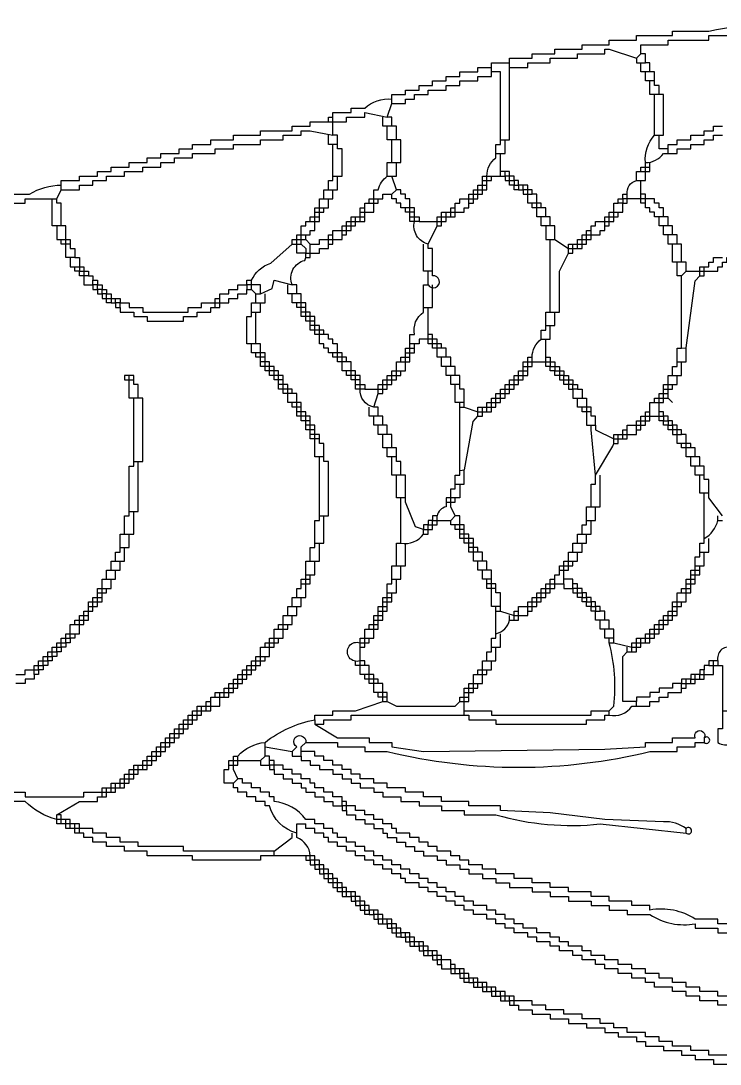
# Model space of a CAD drawing. Extents: x 21 to 958, y 17 to 450.
# Drawn here: x 204.1 to 358.5, y 180 to 410.3 of the extents above; entities that cross this region are included whole.
import ezdxf

# ---------------------------------------------------------------- set-up
doc = ezdxf.new("R2010")
doc.units = 0
doc.layers.get('0').update_dxf_attribs({"linetype": 'CONTINUOUS'})

msp = doc.modelspace()

# ---------------------------------------------------------------- linework, layer by layer
at = {"color": 254, "linetype": 'CONTINUOUS'}
for points in [[(202, 372), (206, 372, -0.140539), (213, 374), (213, 375), (217, 375), (217, 376), (221, 376), (221, 377), (224, 377), (224, 378), (228, 378), (228, 379), (232, 379), (232, 380), (235, 380), (235, 381), (239, 381), (239, 382), (242, 382), (242, 383), (246, 383), (246, 384), (251, 384), (251, 385), (257, 385), (257, 386), (264, 386), (264, 387), (268, 387), (268, 388), (272, 388), (272, 389), (273, 389), (273, 390), (277, 390), (277, 391), (280, 391, -0.204141), (286, 393), (286, 394), (289, 394), (289, 395), (292, 395), (292, 396), (295, 396), (295, 397), (298, 397), (298, 398), (301, 398), (301, 399), (305, 399), (305, 400), (308, 400), (308, 401), (312, 401), (312, 402), (317, 402), (317, 403), (322, 403), (322, 404), (328, 404), (328, 405), (334, 405), (334, 406), (340, 406), (340, 407), (348, 407), (348, 408), (356, 408, -0.069229), (384, 410)], [(279, 368), (280, 368), (282, 368), (282, 370), (282, 371), (282, 373), (283, 373, -0.165178), (285, 376), (285, 379), (286, 379), (288, 379), (288, 384), (287, 384), (287, 387), (286, 387), (286, 389), (285, 389), (286, 392), (286, 393)], [(269, 256), (269, 255), (274, 252), (281, 252), (281, 251), (286, 251), (286, 250), (293, 249), (333.05, 249.51), (342, 250), (342, 251), (348, 251), (348, 252), (353, 252, -1.618034), (355, 252), (355, 251)], [(258, 250), (264, 249), (264, 248), (266, 248), (266, 247), (268, 247), (268, 246), (270, 246), (270, 245), (273, 245), (273, 244), (275, 244), (275, 243), (277, 243), (277, 242), (279, 242), (279, 241), (282, 241), (282, 240), (284, 240), (284, 239), (288, 239), (288, 238), (292, 238), (292, 237), (297, 237), (297, 236), (302, 236), (302, 235), (309, 235, 0.095566), (332, 233), (351, 231, 2.414214), (351, 232)]]:
    msp.add_lwpolyline(points, format="xyb", dxfattribs=at)
at = {"color": 255, "linetype": 'CONTINUOUS'}
for points in [[(340, 402), (341, 403), (341, 405), (347, 405), (347, 406), (348, 406), (356, 406), (356, 407), (369, 407), (369, 403)], [(312, 400), (316, 400), (316, 401), (317, 401), (321, 401), (321, 402), (322, 402), (327, 402), (327, 403), (328, 403), (333, 403), (333, 404), (334, 404), (340, 402), (340, 401), (342, 401)], [(310, 384), (312, 384), (312, 400), (312, 401)], [(343, 399), (341, 399), (341, 401)], [(286, 392), (289, 392), (289, 393), (291, 393), (291, 394), (292, 394), (294, 394), (294, 395), (295, 395), (298, 395), (298, 396), (301, 396), (301, 397), (305, 397), (305, 398), (308, 398), (308, 399)], [(344, 397), (342, 397), (342, 399)], [(345, 394), (343, 394), (343, 396), (343, 397)], [(344, 385), (344, 394)], [(272, 388), (273, 388), (276, 388), (276, 389), (277, 389), (280, 389), (280, 390), (285, 389)], [(273, 376), (275, 376), (275, 382), (274, 382), (274, 383), (274, 385), (273, 385), (273, 388), (273, 389)], [(286, 387), (284, 387), (284, 389)], [(287, 384), (285, 384), (285, 387)], [(347, 382), (347, 383), (349, 383), (349, 384), (352, 384), (352, 385), (355, 385), (355, 386), (357, 386), (357, 387), (359, 387)], [(213, 373), (217, 373), (217, 374), (220, 374), (220, 375), (221, 375), (223, 375), (223, 376), (224, 376), (227, 376), (227, 377), (228, 377), (231, 377), (231, 378), (232, 378), (235, 378), (235, 379), (238, 379), (238, 380), (239, 380), (242, 380), (242, 381), (247, 381), (247, 382), (251, 382), (251, 383), (257, 383), (257, 384), (262, 384), (262, 385), (263, 385), (264, 385), (266, 385), (266, 386), (267, 386), (268, 386), (273, 385)], [(274, 383), (272, 383), (272, 385)], [(347, 381), (347, 382), (345, 382), (345, 385)], [(272, 373), (272, 375), (273, 375), (273, 376), (273, 382), (273, 383)], [(286, 379), (286, 384)], [(309, 381), (311, 381), (311, 383), (311, 384)], [(310, 376), (310, 377), (310, 380), (310, 381)], [(285, 376), (287, 376), (287, 379)], [(341, 377), (342, 377), (343, 377), (343, 378), (343, 379)], [(303, 370), (303, 371), (303, 372), (304, 372), (304, 373), (305, 373), (305, 374), (306, 374), (306, 375), (306, 376), (307, 376), (310, 376), (311, 376), (311, 375), (312, 375), (313, 375), (313, 374), (314, 374), (314, 373), (315, 373), (315, 372), (316, 372), (317, 372)], [(306, 375), (307, 375), (308, 375), (308, 376)], [(322, 362), (322, 365), (321, 365), (321, 367), (320, 367), (320, 369), (319, 369), (319, 370), (318, 370), (318, 372), (317, 372), (317, 373), (316, 373), (316, 374), (314, 374), (314, 375), (313, 375), (313, 376), (312, 376), (312, 377), (310, 377)], [(314, 373), (313, 373), (313, 374), (312, 374), (312, 375), (312, 376), (311, 376), (311, 377)], [(213, 365), (213, 370), (212, 370), (212, 371), (213, 373), (213, 374)], [(290, 367), (291, 367), (292, 367), (292, 366), (296, 366), (297, 366), (298, 366), (298, 367), (299, 367), (300, 367), (300, 368), (302, 368), (302, 369), (303, 369), (303, 370), (304, 370), (304, 371), (305, 371), (305, 372), (306, 372), (306, 373), (306, 374), (307, 374)], [(320, 367), (318, 367), (318, 369), (318, 370), (316, 370), (316, 372), (316, 373), (315, 373), (315, 374)], [(342, 370), (341, 370), (341, 371), (341, 372), (341, 375)], [(202, 370), (205, 370), (205, 371), (206, 371), (212, 371)], [(216, 358), (214, 358), (214, 360), (214, 361), (214, 362), (214, 365), (213, 365), (211, 365), (211, 370), (211, 371)], [(268, 361), (270, 361), (270, 362), (272, 362), (272, 363), (273, 363), (273, 364), (275, 364), (275, 365), (276, 365), (276, 366), (277, 366), (277, 367), (279, 367), (279, 368), (279, 369), (280, 369), (280, 370), (281, 370), (281, 371), (282, 371), (284, 371), (284, 372), (286, 372), (287, 373)], [(268, 366), (269, 366), (270, 366), (270, 367), (270, 368), (270, 369), (272, 369), (272, 371)], [(271, 371), (273, 371), (273, 373)], [(281, 370), (282, 370), (283, 370), (283, 371)], [(292, 366), (291, 366), (290, 366), (290, 367), (290, 368), (290, 369), (288, 369), (288, 370), (287, 370), (287, 371), (286, 371), (286, 372)], [(333, 365), (333, 366), (334, 366), (334, 367), (335, 367), (335, 368), (335, 370), (336, 370), (336, 371), (337, 371), (337, 372), (338, 372)], [(346, 367), (344, 367), (344, 368), (343, 368), (343, 369), (342, 369), (342, 370), (342, 371), (341, 371), (338, 371), (337, 371), (337, 370), (336, 370)], [(269, 368), (270, 368), (271, 368), (271, 369)], [(279, 366), (280, 366), (280, 367), (280, 368), (280, 369)], [(291, 368), (290, 368), (289, 368), (289, 369)], [(299, 367), (299, 368), (300, 368), (300, 369)], [(319, 369), (318, 369), (317, 369), (317, 370)], [(267, 358), (267, 359), (265, 359), (265, 361), (266, 361), (266, 362), (266, 363), (266, 365), (267, 365), (267, 366), (268, 366), (268, 367), (269, 367), (270, 367)], [(275, 363), (275, 364), (276, 364), (276, 365), (277, 365), (277, 366), (278, 366), (278, 367)], [(321, 365), (319, 365), (319, 367)], [(320, 365), (320, 362), (322, 362), (325, 360), (326, 360), (327, 360), (327, 361), (328, 361), (329, 361), (329, 362), (330, 362), (330, 363), (332, 363), (332, 364), (333, 364), (333, 365), (334, 365), (334, 366), (335, 366), (335, 367), (336, 367), (336, 368)], [(347, 365), (345, 365), (345, 367)], [(212, 365), (212, 362), (214, 362), (215, 362), (215, 361), (215, 360), (216, 360), (216, 358), (217, 358), (217, 356), (217, 355), (218, 355), (218, 354), (218, 352), (220, 352), (220, 351), (221, 351), (221, 350), (222, 350), (222, 349), (223, 349), (224, 349), (224, 348), (225, 348), (225, 347), (226, 347), (226, 346), (228, 346), (229, 346), (229, 345), (231, 345), (232, 345), (232, 344), (240, 344), (240, 345), (241, 345), (243, 345), (243, 346), (244, 346), (246, 346), (246, 347), (247, 347), (248, 347), (248, 348), (250, 348), (250, 349), (252, 349), (252, 350), (254, 350), (254, 351), (255, 351)], [(327, 360), (328, 360), (328, 361), (328, 362), (329, 362), (329, 363), (330, 363), (330, 364)], [(348, 363), (346, 363), (346, 365)], [(215, 361), (214, 361), (213, 361), (213, 362)], [(264, 361), (265, 361), (265, 362), (266, 362), (267, 362)], [(266, 361), (267, 360), (267, 359), (268, 359), (268, 360), (268, 361), (267, 362), (267, 363)], [(272, 361), (272, 362), (273, 362), (273, 363)], [(349, 361), (347, 361), (347, 363)], [(295, 355), (293, 355), (293, 360), (293, 361)], [(319, 340), (319, 342), (320, 342), (320, 343), (320, 346), (321, 346), (323, 346), (323, 355), (325, 359), (326, 359), (326, 360), (326, 361)], [(351, 355), (351, 357), (350, 357), (348, 357), (348, 361)], [(354, 354), (355, 354), (355, 355), (356, 355), (358, 355), (358, 356), (359, 356), (359, 357), (360, 357), (360, 358), (361, 358), (361, 359), (361, 360)], [(350, 338), (350, 354), (349, 354), (349, 357)], [(350, 354), (351, 355), (354, 355), (354, 356), (356, 356), (356, 357), (357, 357), (357, 358), (359, 358)], [(219, 354), (218, 354), (217, 354), (217, 355), (216, 355), (216, 356)], [(294, 352), (294, 354), (294, 355)], [(348, 332), (348, 334), (349, 334), (349, 335), (349, 338), (350, 338), (351.02, 338.13), (352.98, 352.87), (354, 354), (354, 355), (355, 355), (355, 356)], [(224, 348), (223, 348), (223, 349), (223, 350), (222, 350), (222, 351), (221, 351), (221, 352), (220, 352), (220, 353)], [(256, 348), (256, 350), (255, 351), (255, 352), (255, 353)], [(256, 350), (257, 350), (259.6, 351.2), (260, 353), (264, 352)], [(257, 350), (257, 352), (255, 352), (254, 352), (254, 351)], [(270, 301), (272, 301), (272, 313), (271, 313), (271, 314), (271, 317), (270, 317), (270, 318), (270, 319), (269, 319), (269, 320), (269, 321), (268, 321), (268, 322), (267, 322), (266, 322), (266, 323), (265, 323), (265, 324), (265, 325), (265, 326), (263, 326), (263, 328), (263, 329), (262, 329), (261, 329), (261, 330), (261, 331), (261, 332), (260, 332), (260, 333), (259, 333), (259, 334), (258, 334), (257, 334), (257, 335), (257, 336), (257, 337), (257, 339), (256, 339), (254, 339), (254, 345), (255, 345), (255, 346), (255, 348), (256, 348), (258, 348), (258, 350)], [(265, 350), (263, 350), (263, 352)], [(276, 335), (275, 335), (275, 336), (274, 336), (274, 337), (272, 337), (272, 338), (271, 338), (271, 339), (270, 339), (270, 341), (270, 342), (269, 342), (269, 343), (269, 344), (269, 345), (268, 345), (268, 346), (267, 346), (267, 347), (267, 348), (266, 348), (264, 348), (264, 350)], [(293, 347), (295, 347), (295, 352)], [(226, 347), (226, 348), (225, 348), (225, 349)], [(247, 347), (247, 348), (248, 348), (248, 349)], [(255, 346), (257, 346), (257, 348)], [(267, 347), (266, 347), (265, 347), (265, 348)], [(256, 339), (256, 345), (256, 346)], [(269, 344), (268, 344), (267, 344), (267, 345), (267, 346), (266, 346)], [(298, 336), (296, 336), (296, 338), (295, 338), (295, 339), (294, 339), (294, 340), (294, 341), (294, 346), (294, 347)], [(320, 343), (322, 343), (322, 346)], [(271, 341), (271, 342), (270, 342), (270, 343), (269, 343), (268, 343)], [(302, 325), (302, 326), (302, 329), (301, 329), (301, 330), (301, 332), (300, 332), (300, 334), (299, 334), (299, 336), (298, 336), (298, 338), (297, 338), (297, 339), (296, 339), (296, 340), (295, 340), (295, 341), (294, 341)], [(271, 314), (269, 314), (269, 317), (269, 318), (268, 318), (268, 319), (268, 320), (267, 320), (267, 321), (267, 322), (267, 323), (266, 323), (266, 324), (266, 325), (266, 326), (265, 326), (265, 328), (264, 328), (264, 329), (263, 329), (263, 330), (262, 330), (262, 331), (262, 332), (261, 332), (261, 333), (260, 333), (260, 334), (259, 334), (259, 335), (258, 335), (258, 336), (258, 337), (257, 337), (255, 337), (255, 339)], [(289, 337), (290, 337), (291, 337), (291, 338), (291, 339)], [(297, 338), (296, 338), (296, 339), (295, 339), (295, 340), (294, 340), (292, 340), (292, 339), (290, 339)], [(327, 329), (326, 329), (326, 330), (325, 330), (324, 330), (324, 331), (324, 332), (323, 332), (322, 332), (322, 333), (321, 333), (321, 334), (320, 334), (320, 335), (320, 336), (320, 340)], [(258, 336), (257, 336), (256, 336), (256, 337)], [(280, 329), (279, 329), (278, 329), (278, 330), (278, 331), (278, 332), (277, 332), (277, 333), (275, 333), (275, 335), (274, 335), (274, 336), (273, 336), (273, 337)], [(278, 330), (279, 330), (280, 330), (280, 329), (283, 329), (284, 329), (284, 330), (285, 330), (285, 331), (286, 331), (286, 332), (287, 332), (287, 333), (287, 335), (288, 335), (288, 336), (289, 336), (289, 337), (289, 338), (290, 338), (291, 338)], [(349, 335), (351, 335), (351, 338)], [(262, 331), (261, 331), (260, 331), (260, 332), (259, 332), (259, 333), (258, 333), (258, 334), (258, 335), (257, 335)], [(288, 335), (289, 335), (289, 336), (290, 336)], [(299, 334), (297, 334), (297, 336)], [(300, 332), (298, 332), (298, 334)], [(305, 323), (305, 324), (305, 325), (307, 325), (307, 326), (308, 326), (308, 327), (309, 327), (309, 328), (310, 328), (310, 329), (311, 329), (311, 330), (312, 330), (312, 331), (313, 331), (313, 332), (314, 332), (314, 333), (315, 333), (315, 334), (315, 335), (316, 335), (317, 335), (320, 335), (321, 335), (321, 334), (322, 334), (322, 333), (323, 333), (323, 332), (323, 331), (324, 331), (325, 331), (325, 330), (325, 329), (326, 329), (326, 327), (328, 327)], [(315, 334), (316, 334), (317, 334), (317, 335), (317, 336)], [(320, 336), (321, 336), (321, 335), (322, 335), (322, 334), (323, 334), (323, 333), (324, 333), (324, 332), (325, 332), (325, 331), (326, 331), (326, 330), (327, 330), (327, 329), (328, 329), (328, 327), (329, 327), (329, 325), (329, 324), (329, 323), (329, 321), (331, 321), (331, 320), (335, 318), (336, 318), (337, 318), (338, 318), (338, 319), (340, 319), (340, 320), (341, 320), (341, 321), (342, 321), (342, 322), (342, 323), (343, 323), (343, 324)], [(353, 314), (351, 314), (351, 316), (351, 317), (349, 317), (349, 319), (349, 320), (348, 320), (347, 320), (347, 321), (346, 321), (346, 322), (345, 322), (345, 323), (345, 324), (345, 326), (345, 327), (345, 328), (346, 328), (346, 329), (346, 330), (347, 330), (347, 332), (348, 332), (350, 332), (350, 334), (350, 335)], [(229, 331), (229, 332), (227, 332), (227, 331), (228, 331), (229, 331)], [(230, 327), (228, 327), (228, 330), (228, 331), (228, 332)], [(279, 331), (278, 331), (277, 331), (277, 332), (276, 332), (276, 333)], [(283, 328), (284, 328), (284, 329), (285, 329), (285, 330), (286, 330), (286, 331), (287, 331), (287, 332), (288, 332), (288, 333)], [(301, 330), (299, 330), (299, 332)], [(301, 325), (302, 325), (305, 324), (306, 324), (307, 324), (308, 324), (308, 325), (309, 325), (309, 326), (310, 326), (310, 327), (311, 327), (311, 328), (312, 328), (312, 329), (313, 329), (313, 330), (314, 330), (314, 331), (315, 331), (315, 332), (315, 333), (316, 333)], [(344, 326), (345, 326), (346, 326), (346, 327), (346, 328), (347, 328), (347, 329), (347, 330), (349, 330), (349, 332)], [(264, 328), (263, 328), (262, 328), (262, 329), (262, 330), (261, 330)], [(302, 326), (300, 326), (300, 329), (300, 330)], [(346, 329), (347, 329), (348, 329), (348, 330)], [(227, 297), (227, 301), (228, 301), (228, 302), (228, 312), (229, 312), (229, 313), (229, 327)], [(331, 321), (331, 323), (330, 323), (330, 324), (330, 325), (329, 325), (327, 325), (327, 327)], [(340, 320), (340, 321), (340, 322), (341, 322), (341, 323), (342, 323), (342, 324), (343, 324), (343, 326), (344, 326), (344, 327), (345, 327), (346, 327), (347, 327)], [(266, 325), (265, 325), (264, 325), (264, 326)], [(283, 323), (281, 323), (281, 325)], [(310, 280), (310, 281), (308, 281), (308, 284), (308, 285), (308, 286), (308, 287), (308, 289), (307, 289), (307, 291), (306, 291), (306, 293), (305, 293), (304, 293), (303, 293), (303, 294), (303, 295), (303, 296), (302, 296), (301, 296), (301, 297), (301, 298), (301, 299), (301, 301), (300, 301), (299, 303), (299, 304), (299, 305), (299, 307), (300, 307), (300, 308), (300, 310), (301, 310), (301, 311), (301, 325), (301, 326)], [(301, 311), (302.03, 311.18), (303.97, 321.82), (305, 323), (306, 323), (306, 324), (306, 325)], [(330, 324), (329, 324), (328, 324), (328, 325)], [(268, 322), (268, 323), (267, 323), (267, 324), (266, 324), (265, 324)], [(284, 321), (282, 321), (282, 323)], [(335, 317), (335, 318), (335, 319), (337, 319), (337, 320), (338, 320), (338, 321), (340, 321), (341, 321), (341, 322), (342, 322), (343, 322), (343, 323), (345, 323), (346, 323), (346, 322), (347, 322), (347, 321), (348, 321), (348, 320), (348, 319), (349, 319), (350, 319)], [(359, 301), (356, 305), (356, 306), (356, 309), (355, 309), (355, 310), (355, 312), (354, 312), (354, 314), (353, 314), (353, 316), (352, 316), (352, 317), (351, 317), (351, 319), (350, 319), (350, 320), (349, 320), (349, 321), (348, 321), (348, 322), (347, 322), (347, 323), (346, 323), (346, 324), (345, 324)], [(269, 320), (268, 320), (268, 321), (267, 321)], [(285, 319), (283, 319), (283, 321)], [(330, 303), (330, 308), (331, 308), (331, 309), (331, 310), (330, 320), (330, 321)], [(270, 318), (269, 318), (269, 319), (268, 319)], [(331, 310), (334.8, 316.4), (335, 317), (336, 317), (336, 318), (336, 319)], [(337, 318), (337, 319), (338, 319), (338, 320)], [(287, 314), (285, 314), (285, 316)], [(352, 316), (351, 316), (350, 316), (350, 317)], [(268, 291), (268, 294), (269, 294), (269, 295), (269, 300), (270, 300), (270, 301), (270, 313), (270, 314)], [(288, 310), (286, 310), (286, 313), (286, 314)], [(354, 312), (352, 312), (352, 314)], [(228, 302), (230, 302), (230, 312), (230, 313)], [(300, 308), (302, 308), (302, 310), (302, 311)], [(355, 310), (353, 310), (353, 312)], [(289, 305), (287, 305), (287, 310)], [(328, 297), (328, 299), (329, 299), (329, 300), (329, 303), (330, 303), (332, 303), (332, 308), (332, 309), (332, 310)], [(356, 306), (354, 306), (354, 309), (354, 310)], [(287, 290), (287, 295), (288, 295), (288, 304), (288, 305)], [(298, 304), (299, 304), (300, 304), (300, 305)], [(339, 271), (339, 272), (339, 273), (340, 273), (340, 274), (342, 274), (342, 275), (343, 275), (343, 276), (344, 276), (344, 277), (345, 277), (345, 278), (346, 278), (346, 279), (347, 279), (347, 280), (348, 280), (348, 281), (348, 282), (349, 282), (351, 282), (351, 284), (352, 284), (352, 285), (352, 286), (353, 286), (353, 287), (353, 288), (353, 289), (353, 290), (353, 292), (354, 292), (354, 293), (354, 295), (355, 295), (355, 296), (355, 305), (355, 306)], [(225, 291), (225, 293), (226, 293), (226, 294), (226, 297), (227, 297), (229, 297), (229, 301), (229, 302)], [(329, 300), (331, 300), (331, 303)], [(269, 295), (271, 295), (271, 300), (271, 301)], [(306, 291), (304, 291), (304, 293), (304, 294), (304, 295), (304, 296), (303, 296), (303, 297), (302, 297), (302, 298), (302, 299), (301, 299), (299, 299), (299, 300)], [(324, 286), (324, 287), (324, 288), (324, 289), (324, 290), (325, 290), (325, 291), (325, 293), (326, 293), (326, 295), (327, 295), (327, 297), (328, 297), (330, 297), (330, 299), (330, 300)], [(358, 300), (359, 300)], [(302, 298), (301, 298), (300, 298), (300, 299)], [(226, 294), (228, 294), (228, 297)], [(249, 261), (249, 262), (250, 262), (250, 263), (251, 263), (251, 264), (252, 264), (252, 265), (253, 265), (253, 266), (254, 266), (254, 267), (255, 267), (255, 268), (256, 268), (256, 269), (257, 269), (257, 270), (259, 270), (259, 272), (259, 273), (260, 273), (260, 274), (262, 274), (262, 276), (262, 277), (262, 279), (263, 279), (263, 281), (264, 281), (264, 283), (265, 283), (267, 283), (267, 285), (267, 286), (267, 287), (267, 288), (267, 291), (268, 291), (270, 291), (270, 294), (270, 295)], [(281, 276), (282, 276), (283, 276), (283, 277), (283, 278), (284, 278), (284, 279), (284, 280), (285, 280), (285, 281), (285, 282), (285, 283), (285, 284), (285, 286), (286, 286), (286, 287), (286, 290), (287, 290), (289, 290), (289, 295)], [(304, 295), (303, 295), (302, 295), (302, 296), (302, 297), (301, 297)], [(326, 293), (328, 293), (328, 295)], [(327, 295), (329, 295), (329, 297)], [(354, 293), (356, 293), (356, 295), (356, 296)], [(219, 281), (220, 281), (220, 282), (221, 282), (222, 282), (222, 283), (222, 284), (222, 285), (222, 287), (223, 287), (223, 289), (224, 289), (224, 291), (225, 291), (227, 291), (227, 293), (227, 294)], [(305, 293), (305, 294), (304, 294), (303, 294)], [(313, 278), (313, 279), (313, 280), (314, 280), (314, 281), (316, 281), (316, 282), (317, 282), (317, 283), (318, 283), (318, 284), (319, 284), (319, 285), (320, 285), (320, 286), (321, 286), (321, 287), (322, 287), (322, 288), (323, 288), (323, 289), (323, 290), (324, 290), (324, 291), (325, 291), (327, 291), (327, 293)], [(353, 290), (355, 290), (355, 292), (355, 293)], [(224, 289), (226, 289), (226, 291)], [(267, 288), (269, 288), (269, 291)], [(307, 289), (305, 289), (305, 291)], [(323, 289), (324, 289), (325, 289), (325, 290), (326, 290), (326, 291)], [(223, 287), (225, 287), (225, 289)], [(266, 286), (267, 286), (268, 286), (268, 287), (268, 288)], [(286, 287), (288, 287), (288, 290)], [(308, 287), (306, 287), (306, 289)], [(342, 273), (342, 274), (343, 274), (343, 275), (344, 275), (344, 276), (345, 276), (345, 277), (346, 277), (346, 278), (347, 278), (347, 279), (348, 279), (349, 279), (349, 280), (349, 281), (349, 282), (349, 284), (350, 284), (350, 285), (351, 285), (351, 286), (351, 287), (352, 287), (352, 288), (352, 289), (353, 289), (354, 289)], [(352, 288), (353, 288), (354, 288), (354, 289), (354, 290)], [(207, 266), (207, 267), (208, 267), (208, 268), (209, 268), (209, 269), (210, 269), (210, 270), (211, 270), (211, 271), (212, 271), (212, 272), (213, 272), (213, 273), (214, 273), (214, 274), (215, 274), (215, 275), (217, 275), (217, 277), (217, 278), (218, 278), (219, 278), (219, 279), (219, 280), (219, 281), (219, 282), (220, 282), (220, 283), (221, 283), (221, 284), (221, 285), (222, 285), (224, 285), (224, 287)], [(265, 283), (265, 285), (266, 285), (266, 286), (266, 287), (267, 287), (268, 287)], [(285, 284), (287, 284), (287, 286), (287, 287)], [(310, 281), (310, 284), (309, 284), (309, 285), (308, 285), (307, 285), (307, 286), (307, 287)], [(309, 285), (309, 286), (308, 286), (307, 286)], [(312, 278), (313, 278), (314, 278), (314, 279), (316, 279), (316, 280), (317, 280), (317, 281), (318, 281), (318, 282), (319, 282), (319, 283), (320, 283), (320, 284), (321, 284), (321, 285), (321, 286), (322, 286), (322, 287)], [(316, 280), (316, 281), (317, 281), (317, 282), (318, 282), (318, 283), (319, 283), (319, 284), (320, 284), (320, 285), (321, 285), (322, 285), (322, 286), (324, 286), (324, 285), (326, 285), (326, 284), (327, 284), (328, 284), (328, 283), (329, 283), (329, 282), (330, 282), (330, 281), (331, 281), (331, 280), (332, 280)], [(335, 273), (335, 274), (335, 276), (334, 276), (334, 278), (333, 278), (333, 280), (332, 280), (332, 281), (331, 281), (331, 282), (330, 282), (330, 283), (329, 283), (329, 284), (328, 284), (328, 285), (327, 285), (327, 286), (326, 286), (326, 287), (324, 287)], [(333, 278), (331, 278), (331, 280), (330, 280), (330, 281), (329, 281), (329, 282), (328, 282), (328, 283), (327, 283), (327, 284), (327, 285), (326, 285), (326, 286)], [(351, 286), (352, 286), (352, 287), (353, 287)], [(221, 284), (222, 284), (223, 284), (223, 285)], [(284, 282), (285, 282), (286, 282), (286, 283), (286, 284)], [(350, 284), (351, 284), (351, 285), (352, 285)], [(203, 266), (205, 266), (205, 267), (207, 267), (207, 268), (208, 268), (208, 269), (209, 269), (209, 270), (210, 270), (210, 271), (211, 271), (211, 272), (212, 272), (212, 273), (213, 273), (213, 274), (214, 274), (214, 275), (215, 275), (215, 277), (216, 277), (216, 278), (217, 278), (217, 279), (218, 279), (218, 280), (219, 280), (220, 280), (220, 281), (221, 281), (221, 282), (221, 283), (222, 283)], [(263, 279), (265, 279), (265, 281)], [(264, 281), (266, 281), (266, 283)], [(284, 260), (284, 261), (284, 262), (282, 262), (282, 264), (282, 265), (281, 265), (281, 266), (281, 268), (280, 268), (280, 269), (279, 269), (279, 272), (279, 273), (280, 273), (280, 274), (282, 274), (282, 276), (282, 277), (282, 278), (282, 279), (283, 279), (283, 280), (283, 281), (284, 281), (284, 282), (284, 283), (285, 283), (286, 283)], [(283, 280), (284, 280), (284, 281), (285, 281)], [(307, 269), (307, 271), (308, 271), (308, 272), (308, 274), (309, 274), (309, 275), (309, 280), (309, 281)], [(348, 281), (349, 281), (350, 281), (350, 282)], [(201, 240), (205, 240), (205, 239), (218, 239), (218, 240), (222, 240), (222, 241), (224, 241), (224, 242), (226, 242), (226, 243), (227, 243), (227, 244), (228, 244), (228, 245), (229, 245), (229, 246), (231, 246), (231, 247), (232, 247), (232, 248), (233, 248), (233, 249), (234, 249), (234, 250), (235, 250), (235, 251), (236, 251), (236, 252), (237, 252), (237, 253), (238, 253), (238, 254), (239, 254), (239, 255), (240, 255), (240, 256), (241, 256), (241, 257), (242, 257), (242, 258), (243, 258), (243, 259), (245, 259), (245, 260), (246, 260), (246, 261), (247, 261), (247, 262), (249, 262), (249, 263), (250, 263), (250, 264), (251, 264), (251, 265), (252, 265), (252, 266), (253, 266), (253, 267), (254, 267), (254, 268), (255, 268), (255, 269), (256, 269), (256, 270), (257, 270), (257, 272), (258, 272), (258, 273), (259, 273), (259, 274), (260, 274), (260, 276), (261, 276), (261, 277), (262, 277), (264, 277), (264, 279)], [(216, 277), (217, 277), (218, 277), (218, 278), (218, 279), (219, 279)], [(282, 278), (283, 278), (283, 279), (284, 279)], [(309, 280), (310, 280), (313, 279), (314, 279), (314, 280)], [(338, 271), (339, 271), (340, 271), (340, 272), (341, 272), (341, 273), (342, 273), (343, 273), (343, 274), (344, 274), (344, 275), (345, 275), (345, 276), (346, 276), (346, 277), (347, 277), (347, 278), (348, 278), (348, 279), (348, 280), (349, 280)], [(261, 276), (262, 276), (263, 276), (263, 277)], [(334, 276), (332, 276), (332, 278)], [(216, 275), (216, 274), (215, 274), (215, 273), (214, 273), (214, 272), (213, 272), (213, 271), (212, 271), (212, 270), (211, 270), (211, 269), (210, 269), (210, 268), (209, 268), (209, 267), (208, 267), (208, 266), (207, 266), (207, 265), (205, 265), (205, 264), (203, 264)], [(308, 272), (310, 272), (310, 274), (310, 275)], [(335, 274), (333, 274), (333, 276)], [(258, 272), (259, 272), (260, 272), (260, 273), (261, 273), (261, 274)], [(279, 272), (280, 272), (280, 273), (281, 273), (281, 274)], [(302, 257), (302, 258), (302, 260), (303, 260), (303, 261), (303, 262), (303, 263), (304, 263), (304, 264), (304, 266), (305, 266), (305, 267), (306, 267), (306, 269), (307, 269), (309, 269), (309, 271), (309, 272)], [(334, 273), (335, 273), (339, 272), (340, 272), (340, 273), (341, 273), (341, 274)], [(340, 259), (340, 260), (337, 260), (337, 270), (338, 271), (338, 272)], [(247, 261), (248, 261), (249, 261), (250, 261), (250, 262), (251, 262), (251, 263), (252, 263), (252, 264), (253, 264), (253, 265), (254, 265), (254, 266), (255, 266), (255, 267), (256, 267), (256, 268), (257, 268), (257, 269), (258, 269), (258, 270)], [(280, 268), (279, 268), (278, 268), (278, 269)], [(301, 260), (301, 261), (302, 261), (302, 262), (302, 263), (303, 263), (303, 264), (304, 264), (306, 264), (306, 266), (306, 267), (308, 267), (308, 269)], [(356, 268), (357, 268), (358, 268)], [(283, 264), (282, 264), (281, 264), (281, 265), (280, 265), (280, 266)], [(305, 266), (306, 266), (307, 266), (307, 267)], [(350, 263), (350, 264), (351, 264), (351, 265)], [(352, 264), (352, 265), (353, 265), (353, 266)], [(354, 265), (354, 266), (355, 266), (355, 267)], [(302, 262), (303, 262), (304, 262), (304, 263), (305, 263), (305, 264)], [(231, 245), (231, 246), (232, 246), (232, 247), (233, 247), (233, 248), (234, 248), (234, 249), (235, 249), (235, 250), (236, 250), (236, 251), (237, 251), (237, 252), (238, 252), (238, 253), (239, 253), (239, 254), (240, 254), (240, 255), (241, 255), (241, 256), (242, 256), (242, 257), (243, 257), (244, 257), (244, 258), (245, 258), (246, 258), (246, 259), (248, 259), (248, 261), (248, 262)], [(285, 261), (284, 261), (283, 261), (283, 262)], [(213, 233), (213, 234), (212, 234), (212, 235), (217, 238), (218, 238), (221, 238), (221, 239), (222, 239), (223, 239), (223, 240), (224, 240), (225, 240), (225, 241), (226, 241), (226, 242), (227, 242), (227, 243), (228, 243), (229, 243), (229, 244), (230, 244), (230, 245), (231, 245), (232, 245), (232, 246), (233, 246), (233, 247), (234, 247), (234, 248), (235, 248), (235, 249), (236, 249), (236, 250), (237, 250), (237, 251), (238, 251), (238, 252), (239, 252), (239, 253), (240, 253), (240, 254), (241, 254), (241, 255), (242, 255), (242, 256), (243, 256), (243, 257), (243, 258), (244, 258), (244, 259)], [(245, 258), (245, 259), (246, 259), (246, 260)], [(302, 258), (308, 258), (308, 257), (330, 257), (330, 258), (334, 258)], [(257, 247), (258, 248), (258, 250), (258, 251)], [(266, 248), (266, 249), (266, 250), (267, 251)], [(251, 242), (252, 243), (251, 245), (251, 246), (251, 247), (252, 247), (252, 248)], [(260, 245), (260, 246), (259, 246), (259, 247)], [(226, 241), (227, 241), (227, 242), (228, 242), (228, 243), (228, 244), (229, 244), (229, 245), (230, 245), (230, 246)], [(224, 240), (224, 241), (225, 241), (225, 242)], [(222, 239), (222, 240), (223, 240), (223, 241)], [(276, 236), (276, 237), (275, 237), (275, 238)], [(260, 227), (240, 227), (240, 228), (230, 228), (230, 229), (226, 229), (226, 230), (223, 230), (223, 231), (220, 231), (220, 232), (217, 232), (217, 233), (215, 233), (215, 234), (213, 234), (213, 235), (212, 235)], [(215, 232), (215, 233), (214, 233), (214, 234)], [(217, 231), (217, 232), (216, 232), (216, 233)], [(281, 213), (280, 213), (280, 214), (280, 215), (279, 215), (279, 216), (278, 216), (278, 217), (277, 217), (277, 218)], [(284, 211), (284, 212), (283, 212), (283, 213), (282, 213), (282, 214)], [(288, 208), (287, 208), (287, 209), (287, 210), (286, 210), (286, 211), (285, 211), (285, 212)], [(291, 206), (291, 207), (290, 207), (290, 208), (289, 208), (289, 209)], [(294, 204), (294, 205), (293, 205), (293, 206), (292, 206), (292, 207)], [(297, 202), (297, 203), (296, 203), (296, 204), (295, 204), (295, 205)], [(300, 200), (300, 201), (299, 201), (299, 202)], [(303, 198), (302, 198), (302, 199), (302, 200), (301, 200), (301, 201)], [(305, 197), (305, 198), (304, 198), (304, 199)], [(307, 196), (307, 197), (306, 197), (306, 198)], [(309, 195), (309, 196), (308, 196), (308, 197)], [(311, 194), (311, 195), (310, 195), (310, 196)], [(313, 193), (313, 194), (312, 194), (312, 195)]]:
    msp.add_lwpolyline(points, dxfattribs=at)
for points in [[(340, 375), (342, 375), (342, 377), (342, 378), (342, 379, -0.204141), (344, 385), (346, 385), (346, 394), (345, 394), (345, 396), (344, 396), (344, 397), (344, 399), (343, 399), (343, 401), (342, 401), (342, 403), (341, 403)], [(296, 365), (296, 366), (296, 367), (297, 367), (297, 368), (299, 368), (299, 369), (300, 369), (300, 370), (301, 370), (301, 371), (303, 371), (304, 371), (304, 372), (305, 372), (305, 373), (306, 373), (307, 373), (307, 374), (307, 375), (307, 376, -0.254994), (309, 380), (309, 381), (309, 383), (310, 383), (310, 384), (310, 399), (308, 399), (308, 400)], [(342, 379, 0.254994), (346, 381), (347, 381), (349, 381), (349, 382), (352, 382), (352, 383), (355, 383), (355, 384), (357, 384), (357, 385), (359, 385)], [(325, 359), (325, 360), (325, 361), (327, 361), (327, 362), (328, 362), (328, 363), (329, 363), (329, 364), (330, 364), (330, 365), (331, 365), (331, 366), (333, 366), (333, 367), (334, 367), (334, 368), (335, 368), (337, 368), (337, 370), (338, 370), (338, 371), (338, 372, -0.389934), (340, 375), (340, 377), (341, 377), (341, 378), (342, 378), (343, 378)], [(215, 358), (215, 356), (217, 356), (218, 356), (218, 355), (219, 355), (219, 354), (220, 354), (220, 353), (221, 353), (221, 352), (222, 352), (222, 351), (223, 351), (223, 350), (224, 350), (224, 349), (226, 349), (226, 348), (228, 348), (228, 347), (231, 347), (231, 346), (241, 346), (241, 347), (244, 347), (244, 348), (247, 348), (247, 349), (248, 349), (248, 350), (250, 350), (250, 351), (252, 351), (252, 352), (254, 352), (254, 353), (255, 353, -0.211945), (259.25, 356.75), (264, 361), (264, 362), (265, 362), (265, 363), (266, 363), (268, 363), (268, 364), (269, 364), (269, 366), (269, 367), (269, 368), (269, 369), (270, 369), (270, 371), (271, 371), (271, 373), (272, 373), (274, 373), (274, 375), (274, 376)], [(294, 361, -0.414637), (291, 366), (291, 367), (291, 368), (291, 369), (290, 369), (290, 371), (289, 371), (289, 372), (288, 372), (288, 373), (287, 373), (286, 376)], [(286, 316), (286, 319), (285, 319), (285, 321), (284, 321), (284, 323), (283, 323), (283, 325), (282, 325, -0.370696), (279, 329), (279, 330), (279, 331), (279, 332), (278, 332), (278, 333), (277, 333), (277, 335), (276, 335), (276, 336), (275, 336), (275, 337), (274, 337), (274, 339), (273, 339), (273, 340), (272, 340), (272, 341), (271, 341), (270, 341), (269, 341), (269, 342), (268, 342), (268, 343), (268, 344), (268, 345), (267, 345), (266, 345), (266, 346), (266, 347), (266, 348), (266, 350), (265, 350), (265, 352), (264, 352, -0.464509), (266.8, 357.4), (267, 358), (268, 358), (268, 359), (270, 359), (270, 360), (272, 360), (272, 361), (273, 361), (273, 362), (275, 362), (275, 363), (276, 363), (276, 364), (277, 364), (277, 365), (278, 365), (278, 366), (279, 366), (279, 367), (280, 367)], [(282, 325), (283, 328), (283, 329), (283, 330), (284, 330), (284, 331), (285, 331), (285, 332), (286, 332), (286, 333), (287, 333), (289, 333), (289, 335), (290, 335), (290, 336), (290, 337), (290, 338), (290, 339), (290, 341), (291, 341, -0.296636), (293, 346), (293, 347), (293, 352), (294, 352, 1.868517), (295, 354), (295, 355), (295, 360), (294, 360), (294, 361), (296, 365), (297, 365), (297, 366), (297, 367), (298, 367), (298, 368)], [(307, 324), (307, 325), (308, 325), (308, 326), (309, 326), (309, 327), (310, 327), (310, 328), (311, 328), (311, 329), (312, 329), (312, 330), (313, 330), (313, 331), (314, 331), (314, 332), (315, 332), (316, 332), (316, 333), (316, 334), (316, 335), (316, 336), (317, 336, -0.254994), (319, 340), (321, 340), (321, 342), (321, 343)], [(301, 308), (301, 307), (301, 305), (299, 305), (298, 305), (298, 304), (298, 303, 0.295923), (296, 301), (295, 301), (295, 300), (294, 300), (294, 299), (293, 299), (293, 298), (294, 298), (294, 299), (295, 299), (296, 299), (296, 300), (299, 300), (300, 301)], [(288, 295, 0.296636), (293, 297), (294, 297), (294, 298), (295, 298), (295, 299), (295, 300), (296, 300), (296, 301)], [(355, 296, 0.2), (358, 300), (358, 301)], [(309, 275, 0.28935), (312, 278), (312, 279)], [(285, 260), (285, 261), (285, 262), (284, 262), (284, 264), (283, 264), (283, 265), (282, 265), (282, 266), (281, 266), (279, 266), (279, 268), (279, 269, -1.405789), (279, 273), (279, 274), (280, 274), (280, 276), (281, 276), (281, 277), (282, 277), (283, 277)], [(334, 257), (334, 258), (335, 259, 0.097223), (334, 273), (334, 274)], [(359, 258), (361, 258), (361, 272, 0.55894), (358, 269), (356, 269), (356, 268), (355, 268), (355, 267), (354, 267), (354, 266), (352, 266), (352, 265), (350, 265), (350, 264), (348, 264), (348, 263), (345, 263), (345, 262), (343, 262), (343, 261), (340, 261), (340, 260)], [(269, 255), (271, 255), (271, 256), (272, 256), (273, 256), (277, 256), (277, 257), (278, 257), (302, 257), (303, 257), (303, 256), (308, 256), (309, 256), (309, 255), (329, 255), (329, 256), (330, 256), (333, 256), (333, 257), (334, 257, 0.296636), (339, 259), (340, 259), (343, 259), (343, 260), (345, 260), (345, 261), (347, 261), (347, 262), (348, 262), (350, 262), (350, 263), (351, 263), (351, 264), (352, 264), (353, 264), (353, 265), (354, 265), (355, 265), (355, 266), (357, 266), (357, 268), (357, 269)], [(358, 269), (358, 268), (359, 268), (359, 258), (359, 257), (359, 256), (359, 255), (359, 254), (358, 254), (358, 251, 0.531894), (363, 253), (363, 254)], [(360, 182), (356, 182), (356, 183), (352, 183), (352, 184), (348, 184), (348, 185), (345, 185), (345, 186), (342, 186), (342, 187), (338, 187), (338, 188), (335, 188), (335, 189), (332, 189), (332, 190), (328, 190), (328, 191), (324, 191), (324, 192), (320, 192), (320, 193), (317, 193), (317, 194), (313, 194), (313, 195), (311, 195), (311, 196), (309, 196), (309, 197), (307, 197), (307, 198), (305, 198), (305, 199), (303, 199), (303, 200), (302, 200), (302, 201), (300, 201), (300, 202), (299, 202), (299, 203), (297, 203), (297, 204), (296, 204), (296, 205), (294, 205), (294, 206), (293, 206), (293, 207), (291, 207), (291, 208), (290, 208), (290, 209), (288, 209), (288, 210), (287, 210), (287, 211), (286, 211), (286, 212), (284, 212), (284, 213), (283, 213), (283, 214), (281, 214), (281, 215), (280, 215), (280, 216), (279, 216), (279, 217), (278, 217), (278, 218), (276, 218), (276, 219), (275, 219), (275, 220), (274, 220), (274, 221), (273, 221), (273, 222), (272, 222), (272, 223), (271, 223), (271, 224), (270, 224), (270, 225), (269, 225), (269, 226), (268, 226, 0.290468), (265, 230), (265, 231, -0.273077), (259, 237), (258, 237), (258, 238), (256, 238), (256, 239), (254, 239), (254, 240), (252, 240), (252, 241), (251, 241), (251, 242), (249, 242), (249, 245), (250, 245), (250, 246), (250, 247), (251, 247), (251, 248), (252, 248, -0.188686), (258, 251, -0.123101), (269, 256), (269, 257), (273, 257), (273, 258), (278, 258), (284, 260), (285, 260), (287, 259), (300, 259), (301, 260), (302, 260), (302, 261), (303, 261)], [(264, 249), (265, 250, -1.868517), (267, 251), (274, 251), (274, 250), (280, 250), (280, 249), (285, 249, 0.119831), (343, 249), (349, 249), (349, 250), (353, 250), (353, 251), (355, 251, 2.414214), (355, 252)], [(351, 231), (351, 232, 0.172017), (345.96, 233.5), (333, 234), (320.95, 235.5), (310, 236), (310, 237), (303, 237), (303, 238), (297, 238), (297, 239), (293, 239), (293, 240), (289, 240), (289, 241), (285, 241), (285, 242), (282, 242), (282, 243), (279, 243), (279, 244), (277, 244), (277, 245), (275, 245), (275, 246), (273, 246), (273, 247), (271, 247), (271, 248), (269, 248), (269, 249), (266, 249)], [(250, 246), (251, 246), (252, 246), (252, 247), (257, 247), (257, 246), (259, 246), (259, 245), (260, 245), (260, 244), (262, 244), (262, 243), (264, 243), (264, 242), (266, 242), (266, 241), (267, 241), (267, 240), (269, 240), (269, 239), (271, 239), (271, 238), (273, 238), (273, 237), (275, 237), (275, 236), (276, 236), (276, 235), (278, 235), (278, 234), (280, 234), (280, 233), (282, 233), (282, 232), (284, 232), (284, 231), (285, 231), (285, 230), (287, 230), (287, 229), (289, 229), (289, 228), (291, 228), (291, 227), (293, 227), (293, 226), (296, 226), (296, 225), (298, 225), (298, 224), (301, 224), (301, 223), (303, 223), (303, 222), (306, 222), (306, 221), (309, 221), (309, 220), (312, 220), (312, 219), (317, 219), (317, 218), (321, 218), (321, 217), (325, 217), (325, 216), (330, 216), (330, 215), (334, 215), (334, 214), (338, 214), (338, 213), (343, 213, 0.192884), (353, 211), (353, 210), (358, 210), (358, 209), (363, 209)], [(363, 211), (358, 211), (358, 212), (353, 212, 0.192884), (343, 214), (343, 215), (339, 215), (339, 216), (334, 216), (334, 217), (330, 217), (330, 218), (325, 218), (325, 219), (321, 219), (321, 220), (317, 220), (317, 221), (313, 221), (313, 222), (309, 222), (309, 223), (306, 223), (306, 224), (303, 224), (303, 225), (301, 225), (301, 226), (299, 226), (299, 227), (296, 227), (296, 228), (294, 228), (294, 229), (292, 229), (292, 230), (290, 230), (290, 231), (287, 231), (287, 232), (286, 232), (286, 233), (284, 233), (284, 234), (282, 234), (282, 235), (280, 235), (280, 236), (278, 236), (278, 237), (276, 237), (276, 238), (275, 238), (275, 239), (273, 239), (273, 240), (271, 240), (271, 241), (269, 241), (269, 242), (268, 242), (268, 243), (266, 243), (266, 244), (264, 244), (264, 245), (262, 245), (262, 246), (260, 246), (260, 247), (259, 247), (259, 248), (258, 248)], [(361, 195), (358, 195), (358, 196), (354, 196), (354, 197), (351, 197), (351, 198), (348, 198), (348, 199), (345, 199), (345, 200), (342, 200), (342, 201), (339, 201), (339, 202), (336, 202), (336, 203), (333, 203), (333, 204), (330, 204), (330, 205), (328, 205), (328, 206), (325, 206), (325, 207), (323, 207), (323, 208), (321, 208), (321, 209), (318, 209), (318, 210), (315, 210), (315, 211), (313, 211), (313, 212), (311, 212), (311, 213), (309, 213), (309, 214), (307, 214), (307, 215), (304, 215), (304, 216), (302, 216), (302, 217), (300, 217), (300, 218), (298, 218), (298, 219), (296, 219), (296, 220), (294, 220), (294, 221), (292, 221), (292, 222), (290, 222), (290, 223), (288, 223), (288, 224), (286, 224), (286, 225), (284, 225), (284, 226), (282, 226), (282, 227), (280, 227), (280, 228), (278, 228), (278, 229), (276, 229), (276, 230), (274, 230), (274, 231), (273, 231), (273, 232), (271, 232), (271, 233), (269, 233), (269, 234), (267, 234, 0.206945), (260, 238), (260, 239), (259, 239), (259, 240), (257, 240), (257, 241), (255, 241), (255, 242), (253, 242), (253, 243), (252, 243)], [(276, 217), (276, 218), (275, 218), (274, 218), (274, 219), (274, 220), (273, 220), (272, 220), (272, 221), (272, 222), (271, 222), (271, 223), (270, 223), (270, 224), (269, 224), (269, 225), (268, 225), (268, 226), (260, 226), (259, 226), (258, 226), (257, 226), (257, 225), (242, 225), (242, 226), (241, 226), (240, 226), (232, 226), (232, 227), (231, 227), (230, 227), (227, 227), (227, 228), (226, 228), (223, 228), (223, 229), (220, 229), (220, 230), (218, 230), (218, 231), (217, 231), (216, 231), (216, 232), (215, 232), (214, 232), (214, 233), (213, 233), (212, 233), (212, 234, -0.133583), (205, 238), (202, 238)]]:
    msp.add_lwpolyline(points, format="xyb", dxfattribs=at)
at = {"color": 254, "linetype": 'CONTINUOUS'}
for points in [[(350, 357), (350, 361), (349, 361), (349, 363), (348, 363), (348, 365), (347, 365), (347, 367), (346, 367), (346, 369), (345, 369), (345, 370), (344, 370), (344, 371), (342, 371), (342, 372), (341, 372)], [(321, 346), (321, 362)], [(229, 313), (231, 313), (231, 327), (230, 327), (230, 330), (229, 330), (229, 331)], [(348, 326), (347, 327), (347, 328)], [(293, 297), (293, 298), (291.2, 298.6), (289, 304), (289, 305), (289, 310), (288, 310), (288, 313), (287, 313), (287, 314), (287, 316), (286, 316), (284, 316), (284, 319)], [(361, 193), (358, 193), (358, 194), (354, 194), (354, 195), (351, 195), (351, 196), (348, 196), (348, 197), (344, 197), (344, 198), (342, 198), (342, 199), (339, 199), (339, 200), (336, 200), (336, 201), (333, 201), (333, 202), (331, 202), (331, 203), (330, 203), (328, 203), (328, 204), (326, 204), (326, 205), (325, 205), (323, 205), (323, 206), (321, 206), (321, 207), (318, 207), (318, 208), (316, 208), (316, 209), (315, 209), (313, 209), (313, 210), (311, 210), (311, 211), (309, 211), (309, 212), (307, 212), (307, 213), (304, 213), (304, 214), (302, 214), (302, 215), (300, 215), (300, 216), (298, 216), (298, 217), (296, 217), (296, 218), (294, 218), (294, 219), (292, 219), (292, 220), (289, 220), (289, 221), (288, 221), (288, 222), (286, 222), (286, 223), (284, 223), (284, 224), (282, 224), (282, 225), (280, 225), (280, 226), (278, 226), (278, 227), (276, 227), (276, 228), (274, 228), (274, 229), (272, 229), (272, 230), (271, 230), (271, 231), (269, 231), (269, 232), (267, 232), (267, 233)], [(260, 226), (260, 227), (264, 230), (264, 231)], [(267, 226), (267, 225), (268, 225), (268, 224), (269, 224), (269, 223), (270, 223), (270, 222), (271, 222), (271, 221), (272, 221), (273, 221), (273, 220), (273, 219), (274, 219), (275, 219), (275, 218), (275, 217), (276, 217), (277, 217), (277, 216), (278, 216), (278, 215), (279, 215), (279, 214), (280, 214), (281, 214), (281, 213), (282, 213), (282, 212), (283, 212), (283, 211), (284, 211), (285, 211), (285, 210), (286, 210), (286, 209), (287, 209), (288, 209), (288, 208), (289, 208), (289, 207), (290, 207), (290, 206), (291, 206), (292, 206), (292, 205), (293, 205), (293, 204), (294, 204), (295, 204), (295, 203), (296, 203), (296, 202), (297, 202), (297, 201), (299, 201), (299, 200), (300, 200), (301, 200), (301, 199), (302, 199), (303, 199), (303, 198), (304, 198), (304, 197), (305, 197), (306, 197), (306, 196), (307, 196), (308, 196), (308, 195), (309, 195), (310, 195), (310, 194), (311, 194), (312, 194), (312, 193), (313, 193), (314, 193), (314, 192), (317, 192), (317, 191), (320, 191), (321, 191), (321, 190), (324, 190), (325, 190), (325, 189), (328, 189), (329, 189), (329, 188), (332, 188), (333, 188), (333, 187), (335, 187), (336, 187), (336, 186), (338, 186), (339, 186), (340, 186), (340, 185), (342, 185), (342, 184), (345, 184), (346, 184), (346, 183), (348, 183), (349, 183), (350, 183), (350, 182), (352, 182), (353, 182), (353, 181), (356, 181), (357, 181), (357, 180), (360, 180)]]:
    msp.add_lwpolyline(points, dxfattribs=at)
at = {"color": 253, "linetype": 'CONTINUOUS'}
msp.add_lwpolyline([(265, 231), (265, 233), (267, 233)], dxfattribs=at)

doc.saveas('drawing.dxf')
